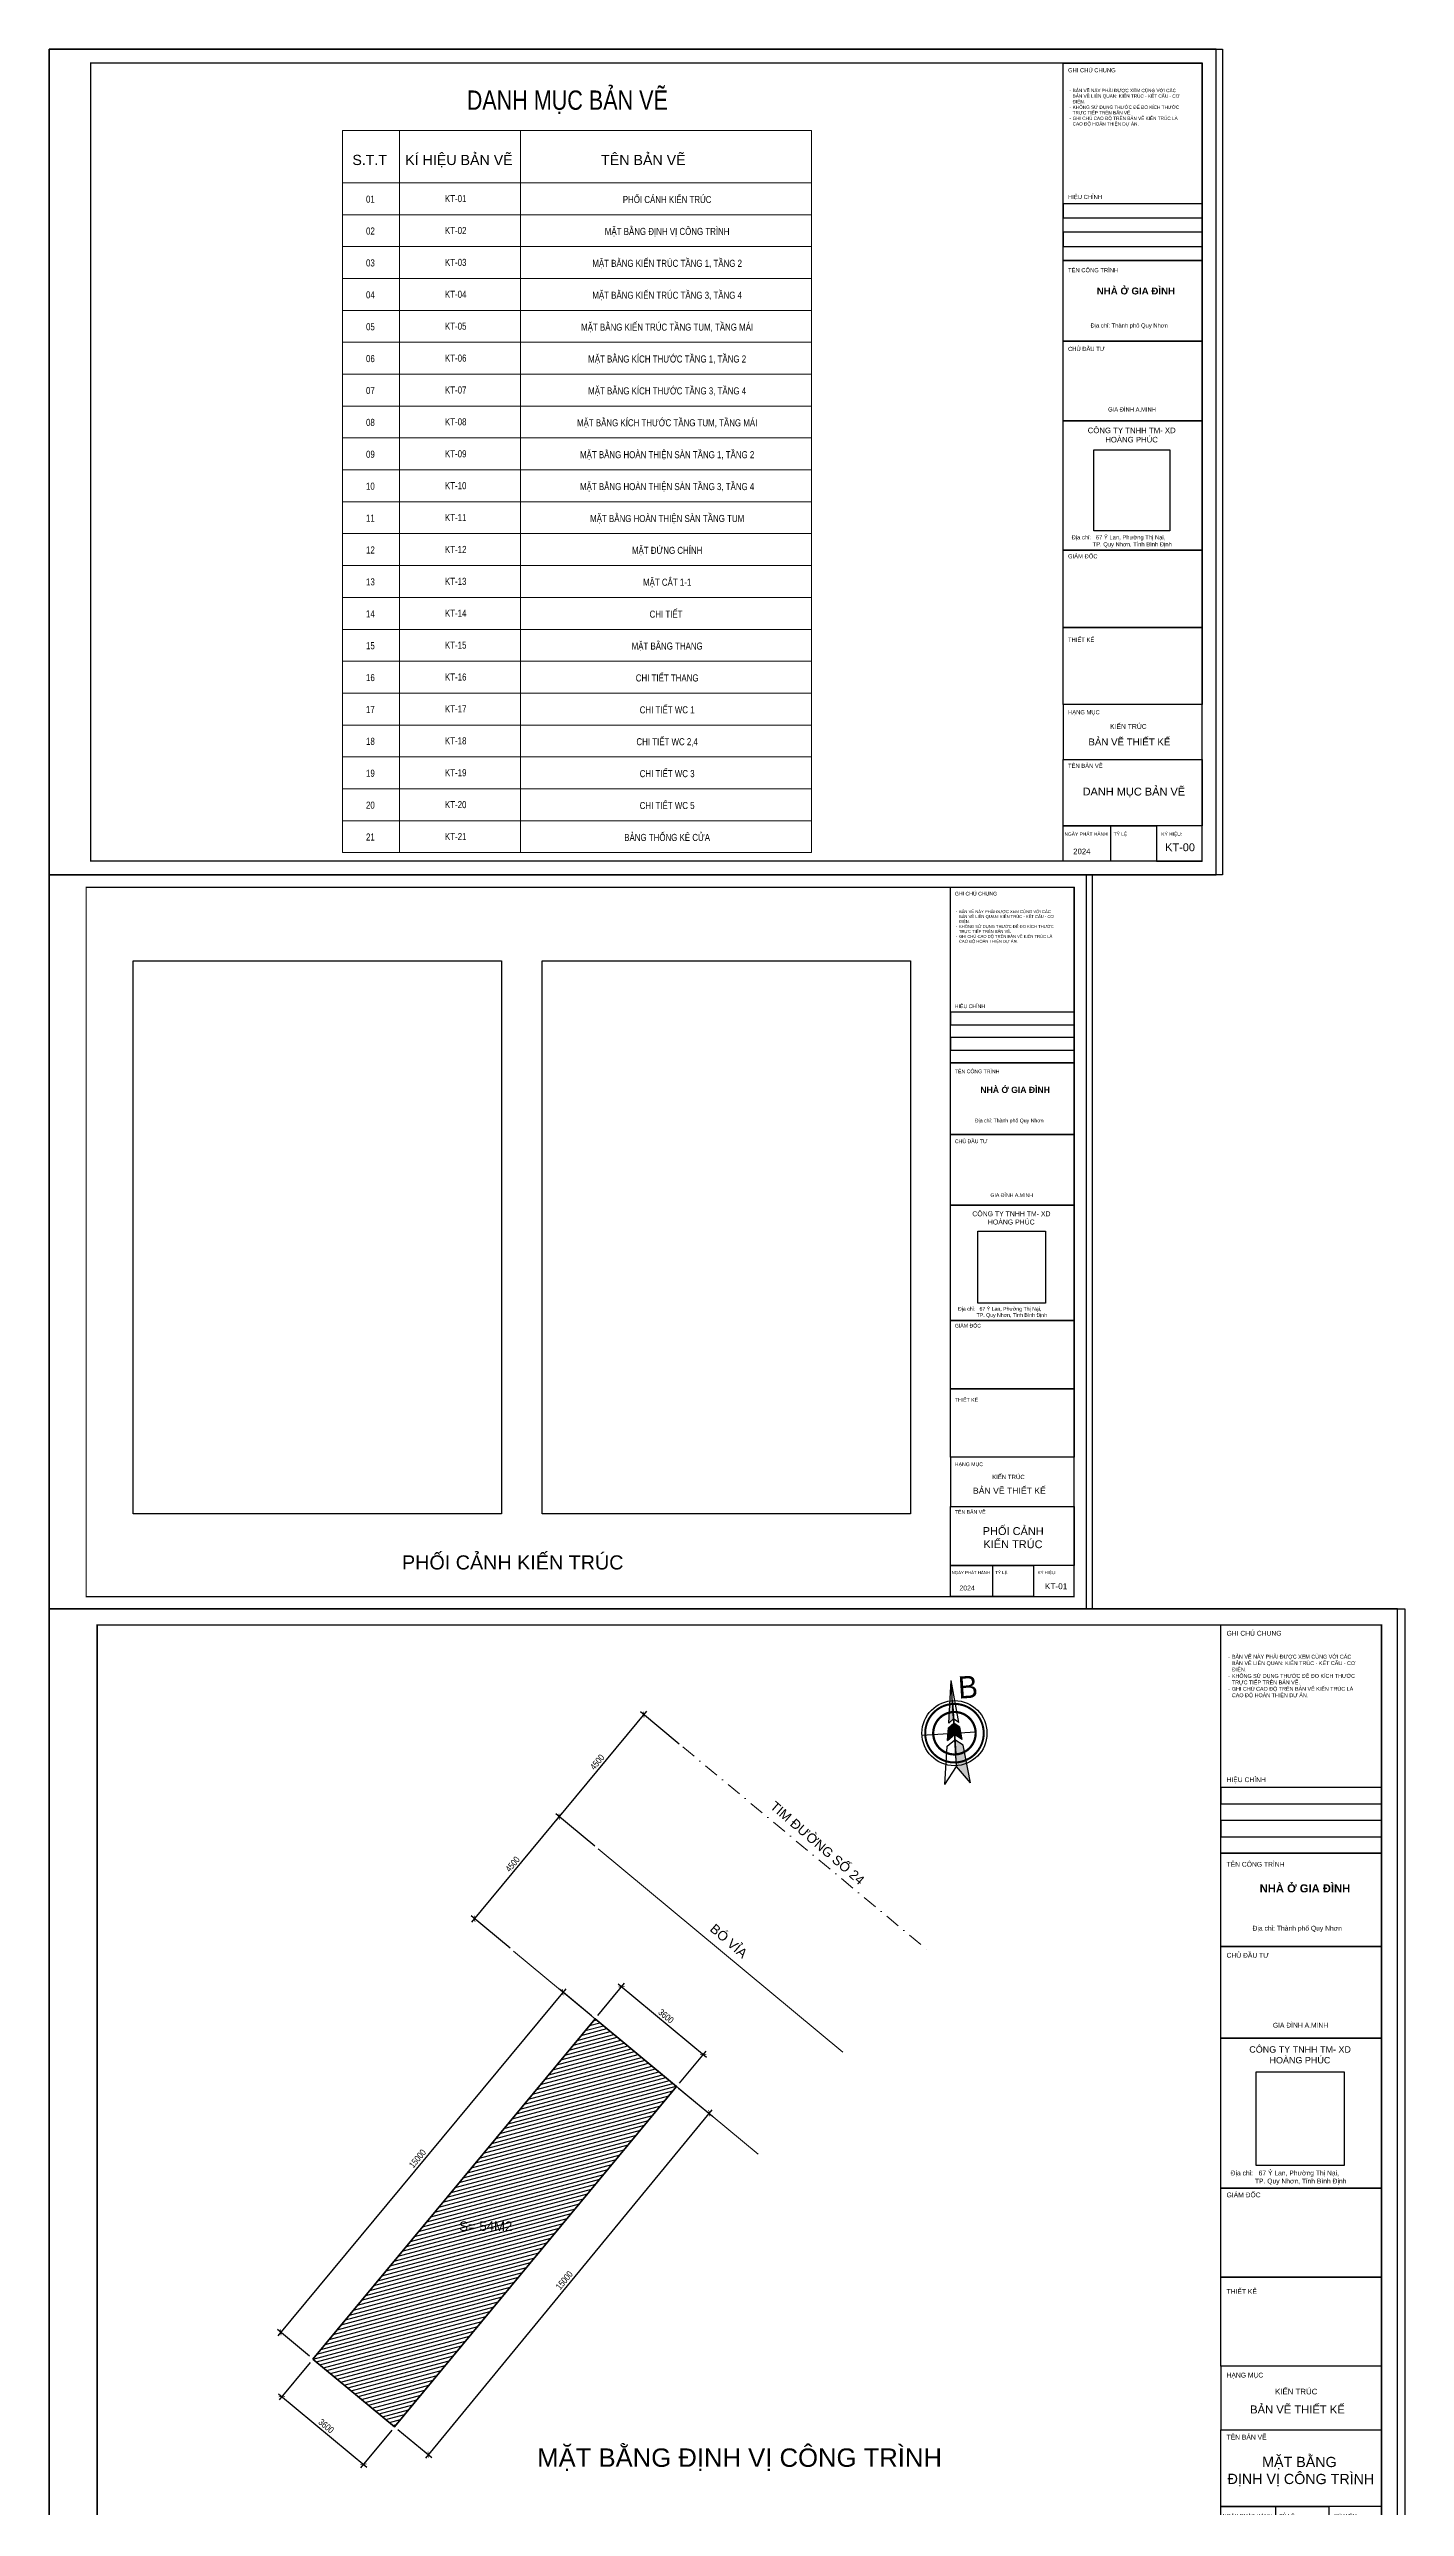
# Model space of a CAD drawing. Header units: inches. Extents: x 236662 to 497023, y -248575 to 81795.
# Drawn here: x 282445 to 328477, y -1591 to 81795 of the extents above; entities that cross this region are included whole.
import ezdxf
from ezdxf.enums import TextEntityAlignment as Align

# ---------------------------------------------------------------- set-up
doc = ezdxf.new("R2010")
doc.units = ezdxf.units.IN
doc.header["$LTSCALE"] = 10
doc.header["$MEASUREMENT"] = 0
doc.linetypes.add('DASHDOT', pattern=[1, 0.5, -0.25, 0, -0.25])
for name, color, linetype in [('01. HP_TEXT', 9, 'Continuous'), ('08. HP_DIM', 118, 'Continuous'), ('hach', 7, 'Continuous')]:
    doc.layers.add(name, color=color, linetype=linetype)
for name, color, linetype, lineweight in [('02. HP_BE TONG', 1, 'Continuous', 35), ('03. HP_TUONG', 2, 'Continuous', 35), ('06. HP_THAY 1', 134, 'Continuous', 15), ('8', 8, 'Continuous', 5), ('KM-02KHUNG TEN$0$19. K - B - Frametext - (K.ten van ban)', 7, 'Continuous', 13)]:
    doc.layers.add(name, color=color, linetype=linetype, lineweight=lineweight)
doc.layers.add('Tpl_Bound', color=1, linetype='Continuous', plot=False)
doc.styles.add('HELVE', font='VHELVEN.TTF')
doc.styles.add('KM-02KHUNG TEN$0$TAKCO_a', font='arial.ttf')
doc.styles.get("Standard").update_dxf_attribs({"font": 'arial.ttf'})
doc.styles.add('TA1', font='arial.ttf')
doc.styles.add('TEXT (none)', font='arial.ttf')
doc.styles.add('text2', font='VHELVCN.TTF')
doc.styles.add('VINA', font='vni.common.VAVON.ttf', dxfattribs={"height": 5})
doc.dimstyles.new('AL-100', dxfattribs={"dimtxt": 220, "dimasz": 150, "dimexe": 150, "dimexo": 150, "dimgap": 80, "dimtad": 1, "dimdec": 0, "dimzin": 9, "dimtxsty": 'text2', "dimblk": 'ARCHTICK', "dimcen": 1, "dimdle": 150, "dimclrd": 256, "dimclre": 256, "dimclrt": 7, "dimadec": 0, "dimazin": 0, "dimtfac": 1, "dimtdec": 0, "dimtix": 1, "dimtmove": 2, "dimatfit": 3, "dimldrblk": 'ARCHTICK', "dimfxl": 1, "dimtolj": 1, "dimtzin": 0, "dimlwd": -1, "dimlwe": -1, "dimarcsym": 0})
picture_1 = doc.add_image_def('image1.jpg', size_in_pixel=(1818, 1935))
picture_2 = doc.add_image_def('image2.jpg', size_in_pixel=(2000, 3000))
picture_3 = doc.add_image_def('image3.jpg', size_in_pixel=(2000, 3000))

# ---------------------------------------------------------------- blocks, each defined once
blk = doc.blocks.new('ÁDAS')
h = blk.add_hatch(color=256)
h.paths.add_polyline_path([(173382, -25496), (173382, -25040, 0.0402056), (173237, -25051), (173164, -25659)])
h.paths.add_polyline_path([(173237, -25051, -0.0402056), (173382, -25040), (173382, -24696, 0.0205147), (173280, -24701)])
h.paths.add_polyline_path([(173297, -24561, -0.015388), (173382, -24558), (173382, -23857)])
h.paths.add_polyline_path([(173297, -24561), (173280, -24701, -0.0205147), (173382, -24696), (173382, -24558, 0.015388)])
h.paths.add_polyline_path([(173382, -26379), (173382, -26848, 0.1028438), (173742, -26773), (173725, -26634)])
h.paths.add_polyline_path([(173787, -27123), (173742, -26773, -0.1028438), (173382, -26848), (173382, -27191, 0.0828987)])
h.paths.add_polyline_path([(173931, -28247), (173805, -27264, -0.0777146), (173382, -27330), (173382, -27521)])
h.paths.add_polyline_path([(173805, -27264), (173787, -27123, -0.0828987), (173382, -27191), (173382, -27330, 0.0777146)])
h = blk.add_hatch(color=256)
h.paths.add_polyline_path([(173626, -25864), (173532, -25794), (173382, -25944), (173674, -26235)])
h.paths.add_polyline_path([(173694, -26392), (173674, -26235), (173382, -25944), (173382, -26160)])
h.paths.add_polyline_path([(173532, -25794), (173382, -25682), (173382, -25944)])
h.paths.add_polyline_path([(173382, -25944), (173382, -25682), (173232, -25794)])
h.paths.add_polyline_path([(173382, -25944), (173232, -25794), (173138, -25864), (173090, -26235)])
h.paths.add_polyline_path([(173382, -26160), (173382, -25944), (173090, -26235), (173070, -26392)])
at = {"ltscale": 200}
for p, q in [((173164, -25659), (173382, -23857)), ((173382, -25496), (173382, -23857)), ((173600, -25659), (173382, -23857)), ((173070, -26392), (173138, -25864)), ((173138, -25864), (173382, -25682)), ((173164, -25659), (173382, -25496)), ((173600, -25659), (173382, -25496)), ((173382, -26160), (173382, -25682)), ((173626, -25864), (173382, -25682)), ((173694, -26392), (173626, -25864)), ((172833, -28247), (173039, -26634)), ((173039, -26634), (173382, -26379)), ((173070, -26392), (173382, -26160)), ((173694, -26392), (173382, -26160)), ((173725, -26634), (173382, -26379)), ((173382, -27521), (173382, -26379)), ((173931, -28247), (173725, -26634)), ((172833, -28247), (173382, -27521)), ((173931, -28247), (173382, -27521))]:
    blk.add_line(p, q, dxfattribs=at)
for centre, start, end in [((173164, -25659), 173.09294, 306.68522), ((173600, -25659), 233.31478, 6.90706)]:
    blk.add_arc(centre, 0.0627, start, end, dxfattribs=at)
blk = doc.blocks.new('ÁDADWW11')
at = {"ltscale": 200}
for p, q in [((171582, -25299), (171582, -23090)), ((170478, -24194), (172303, -24194))]:
    blk.add_line(p, q, dxfattribs=at)
at = {"ltscale": 0.5}
blk.add_line((171582, -23090), (171582, -24892), dxfattribs=at)
at = {"ltscale": 200}
for points, const_width in [([(171582, -25188, 1), (171582, -23200, 1), (171582, -25188, 1)], 69.1), ([(171582, -24915, 1), (171582, -23474, 1), (171582, -24915, 1)], 76.8)]:
    blk.add_lwpolyline(points, format="xyb", dxfattribs=dict(at, const_width=const_width))
blk.add_circle((171582, -24194), 1105, dxfattribs=at)
at = {"xscale": 0.8, "yscale": 0.8, "zscale": 0.8}
blk.add_blockref('ÁDAS', (32877, -3312), dxfattribs=at)
at = {"style": 'VINA'}
blk.add_text('B', height=750, dxfattribs=at).set_placement((171800, -23034))
blk = doc.blocks.new('_ArchTick')
at = {"color": 0, "linetype": 'ByBlock', "const_width": 0.15}
blk.add_lwpolyline([(-0.5, -0.5), (0.5, 0.5)], dxfattribs=at)
blk = doc.blocks.new('*D80')
at = {"layer": '08. HP_DIM', "transparency": 16777216}
for p, q in [((296797, 18245), (299862, 21939)), ((300968, 20826), (299650, 21919)), ((298094, 17363), (296777, 18456))]:
    blk.add_line(p, q, dxfattribs=at)
at = {"layer": 'Defpoints', "color": 0, "transparency": 16777216}
for p in [(299766, 21823), (301083, 20730), (298210, 17267)]:
    blk.add_point(p, dxfattribs=at)
at = {"layer": '08. HP_DIM', "transparency": 16777216, "xscale": 150, "yscale": 150, "zscale": 150}
for p, rotation in [((299766, 21823), 50.3155168283172), ((296892, 18360), 230.3155168283172)]:
    blk.add_blockref('_ArchTick', p, dxfattribs=dict(at, rotation=rotation))
at = {"layer": '08. HP_DIM', "color": 7, "transparency": 16777216, "insert": (298181, 20214), "char_height": 220, "attachment_point": 5, "rotation": 50.31552, "style": 'text2'}
blk.add_mtext('\\A1;4500', dxfattribs=at)
blk = doc.blocks.new('*D81')
at = {"layer": '08. HP_DIM', "transparency": 16777216}
for p, q in [((299670, 21708), (302735, 25402)), ((303842, 24289), (302524, 25382)), ((300968, 20826), (299650, 21919))]:
    blk.add_line(p, q, dxfattribs=at)
at = {"layer": 'Defpoints', "color": 0, "transparency": 16777216}
for p in [(302639, 25286), (303957, 24193), (301083, 20730)]:
    blk.add_point(p, dxfattribs=at)
at = {"layer": '08. HP_DIM', "transparency": 16777216, "xscale": 150, "yscale": 150, "zscale": 150}
for p, rotation in [((302639, 25286), 50.31551682829186), ((299766, 21823), 230.3155168282919)]:
    blk.add_blockref('_ArchTick', p, dxfattribs=dict(at, rotation=rotation))
at = {"layer": '08. HP_DIM', "color": 7, "transparency": 16777216, "insert": (301055, 23678), "char_height": 220, "attachment_point": 5, "rotation": 50.31552, "style": 'text2'}
blk.add_mtext('\\A1;4500', dxfattribs=at)
blk = doc.blocks.new('*D82')
at = {"layer": '08. HP_DIM', "transparency": 16777216}
for p, q in [((299985, 15989), (290215, 4215)), ((300865, 15064), (299774, 15969)), ((291287, 3520), (290195, 4426))]:
    blk.add_line(p, q, dxfattribs=at)
at = {"layer": 'Defpoints', "color": 0, "transparency": 16777216}
for p in [(300980, 14968), (290311, 4330), (291402, 3424)]:
    blk.add_point(p, dxfattribs=at)
at = {"layer": '08. HP_DIM', "transparency": 16777216, "xscale": 150, "yscale": 150, "zscale": 150}
for p, rotation in [((299889, 15874), 50.31551682831683), ((290311, 4330), 230.3155168283168)]:
    blk.add_blockref('_ArchTick', p, dxfattribs=dict(at, rotation=rotation))
at = {"layer": '08. HP_DIM', "color": 7, "transparency": 16777216, "insert": (294952, 10225), "char_height": 220, "attachment_point": 5, "rotation": 50.31552, "style": 'text2'}
blk.add_mtext('\\A1;15000', dxfattribs=at)
blk = doc.blocks.new('*D83')
at = {"layer": '08. HP_DIM', "transparency": 16777216}
for p, q in [((301076, 15084), (301979, 16172)), ((301768, 16152), (304769, 13661)), ((303847, 12785), (304749, 13873))]:
    blk.add_line(p, q, dxfattribs=at)
at = {"layer": 'Defpoints', "color": 0, "transparency": 16777216}
for p in [(300980, 14968), (304654, 13757), (303751, 12669)]:
    blk.add_point(p, dxfattribs=at)
at = {"layer": '08. HP_DIM', "transparency": 16777216, "xscale": 150, "yscale": 150, "zscale": 150}
for p, rotation in [((301883, 16056), 140.3155168283166), ((304654, 13757), 320.3155168283166)]:
    blk.add_blockref('_ArchTick', p, dxfattribs=dict(at, rotation=rotation))
at = {"layer": '08. HP_DIM', "color": 7, "transparency": 16777216, "insert": (303391, 15055), "char_height": 220, "attachment_point": 5, "rotation": 320.31552, "style": 'text2'}
blk.add_mtext('\\A1;3600', dxfattribs=at)
blk = doc.blocks.new('*D84')
at = {"layer": '08. HP_DIM', "transparency": 16777216}
for p, q in [((303819, 12613), (304967, 11669)), ((304946, 11880), (295225, 65)), ((294288, 1030), (295436, 86))]:
    blk.add_line(p, q, dxfattribs=at)
at = {"layer": 'Defpoints', "color": 0, "transparency": 16777216}
for p in [(303703, 12709), (294172, 1126), (295320, 181)]:
    blk.add_point(p, dxfattribs=at)
at = {"layer": '08. HP_DIM', "transparency": 16777216, "xscale": 150, "yscale": 150, "zscale": 150}
for p, rotation in [((304851, 11764), 50.5515826239064), ((295320, 181), 230.5515826239064)]:
    blk.add_blockref('_ArchTick', p, dxfattribs=dict(at, rotation=rotation))
at = {"layer": '08. HP_DIM', "color": 7, "transparency": 16777216, "insert": (299937, 6095), "char_height": 220, "attachment_point": 5, "rotation": 50.55158, "style": 'text2'}
blk.add_mtext('\\A1;15000', dxfattribs=at)
blk = doc.blocks.new('*D85')
at = {"layer": '08. HP_DIM', "transparency": 16777216}
for p, q in [((291306, 3309), (290250, 2036)), ((290230, 2247), (293232, -243)), ((294077, 1010), (293020, -263))]:
    blk.add_line(p, q, dxfattribs=at)
at = {"layer": 'Defpoints', "color": 0, "transparency": 16777216}
for p in [(291402, 3424), (294172, 1126), (293116, -147)]:
    blk.add_point(p, dxfattribs=at)
at = {"layer": '08. HP_DIM', "transparency": 16777216, "xscale": 150, "yscale": 150, "zscale": 150}
for p, rotation in [((290346, 2151), 140.3155168283168), ((293116, -147), 320.3155168283168)]:
    blk.add_blockref('_ArchTick', p, dxfattribs=dict(at, rotation=rotation))
at = {"layer": '08. HP_DIM', "color": 7, "transparency": 16777216, "insert": (291854, 1150), "char_height": 220, "attachment_point": 5, "rotation": 320.31552, "style": 'text2'}
blk.add_mtext('\\A1;3600', dxfattribs=at)
blk = doc.blocks.new('KHUNG TEN A-3')
at = {"layer": '01. HP_TEXT'}
for points in [[(365, 220.95), (365, 292), (415, 292), (415, 220.95)], [(365, 241.41), (365, 236.3), (415, 236.3), (415, 241.41)], [(365, 231.18), (365, 236.3), (415, 236.3), (415, 231.18)], [(365, 231.18), (365, 226.07), (415, 226.07), (415, 231.18)], [(365, 220.95), (365, 226.07), (415, 226.07), (415, 220.95)], [(365, 191.95), (365, 220.95), (415, 220.95), (415, 191.95)], [(365, 163.34), (365, 191.95), (415, 191.95), (415, 163.34)], [(365, 116.74), (365, 163.34), (415, 163.34), (415, 116.74)], [(365, 89.04), (365, 116.74), (415, 116.74), (415, 89.04)], [(365, 61.35), (365, 89.04), (415, 89.04), (415, 61.35)], [(365, 61.35), (365, 41.47), (415, 41.47), (415, 61.35)], [(365, 17.61), (365, 41.47), (415, 41.47), (415, 17.61)], [(365, 5), (365, 17.61), (398.56, 17.61), (398.56, 5)], [(398.56, 5), (382.12, 5), (382.12, 17.61), (398.56, 17.61)], [(398.56, 5), (415, 5), (415, 17.61), (398.56, 17.61)]]:
    blk.add_lwpolyline(points, close=True, dxfattribs=at)
at = {"layer": '02. HP_BE TONG', "color": 1, "const_width": 0.5}
blk.add_lwpolyline([(15, 5), (415, 5), (415, 292), (15, 292)], close=True, dxfattribs=at)
at = {"layer": '06. HP_THAY 1'}
blk.add_lwpolyline([(0, 297), (420, 297), (420, 0), (0, 0)], close=True, dxfattribs=at)
at = {"layer": 'Defpoints'}
blk.add_lwpolyline([(0, 0), (420, 0), (420, 297), (0, 297)], close=True, dxfattribs=at)
at = {"layer": '01. HP_TEXT', "color": 7, "style": 'TA1'}
for s, height, p in [('GHI CHÚ CHUNG', 1.5, (366.75, 288.67)), ('HIỆU CHỈNH', 1.5, (366.75, 243.09)), ('TÊN CÔNG TRÌNH', 1.5, (366.75, 216.75)), ('CHỦ ĐẦU TƯ', 1.5, (366.75, 188.44)), ('GIÁM ĐỐC', 1.5, (366.75, 113.85)), ('THIẾT KẾ', 1.5, (366.75, 83.82)), ('HẠNG MỤC', 1.5, (366.75, 57.76)), ('TÊN BẢN VẼ', 1.5, (366.75, 38.47)), ('NGÀY PHÁT HÀNH', 1.25, (365.46, 14.06)), ('TỶ LỆ', 1.25, (383.16, 14.06)), ('KÝ HIỆU:', 1.25, (400.31, 14.06)), ('2024', 2, (368.6, 7.45))]:
    blk.add_text(s, height=height, dxfattribs=at).set_placement(p)
at = {"layer": '01. HP_TEXT', "style": 'TA1'}
for s, height, p in [('KIẾN TRÚC', 1.75, (388.44, 53.39)), ('BẢN VẼ THIẾT KẾ', 2.5, (388.83, 47.82))]:
    blk.add_text(s, height=height, dxfattribs=at).set_placement(p, align=Align.MIDDLE_CENTER)
at = {"layer": '01. HP_TEXT', "attachment_point": 1}
for s, width, gutter_width, heights, insert, char_height, style in [('\\pi-1.2,l2.4,t2.4,4.8;-^IBẢN VẼ NÀY PHẢI ĐƯỢC XEM CÙNG VỚI CÁC \\P\\pi0,t4.8;BẢN VẼ LIÊN QUAN: KIẾN TRÚC - KẾT CẤU - CƠ \\PĐIỆN.\\P\\pi-1.2,t2.4,4.8;-^IKHÔNG SỬ DỤNG THƯỚC ĐỂ ĐO KÍCH THƯỚC \\P\\pi0,t4.8;TRỰC TIẾP TRÊN BẢN VẼ.\\P\\pi-1.2,t2.4,4.8;-^IGHI CHÚ CAO ĐỘ TRÊN BẢN VẼ KIẾN TRÚC LÀ \\P\\pi0,t4.8;CAO ĐỘ HOÀN THIỆN DỰ ÁN.', 42.6333, 2.41, [32.36], (366, 282.73), 1.2, 'TEXT (none)'), ('\\pi10.25739;{\\fArial|b1|i0|c0|p34;NHÀ Ở GIA ĐÌNH}', 48.1904, 0.0339, [17.72], (366.81, 211.27), 2.5, 'TA1'), ('\\pi9.5649;CÔNG TY TNHH TM- XD \\P\\pi11.2177;      HOÀNG PHÚC', 53.4572, 0.0255, [0], (364.26, 160.88), 2, 'TA1')]:
    blk.add_mtext_dynamic_manual_height_columns(s, width=width, gutter_width=gutter_width, heights=heights, dxfattribs=dict(at, insert=insert, char_height=char_height, style=style))
at = {"layer": '01. HP_TEXT', "color": 7, "char_height": 1.5, "attachment_point": 1, "style": 'TA1'}
for s, width, insert in [('\\A1;\\pi-0.44848,l3,t7.05152,17.55152;Địa chỉ: Thành phố Quy Nhơn', 34.8513, (372.3, 198.36)), ('\\A1;\\pi-1.5,l3,t6,16.5;GIA ĐÌNH A.MINH', 42.6333, (379.66, 168.17)), ('\\A1;\\pi-0.02931,l3,t7.47069,17.97069;Địa chỉ:   67 Ỷ Lan, Phường Thị Nại, \\P             TP. Quy Nhơn, Tỉnh Bình Định ', 49.5509, (365.04, 122.17))]:
    blk.add_mtext_dynamic_manual_height_columns(s, width=width, gutter_width=2.41, heights=[62.37], dxfattribs=dict(at, insert=insert))
image = blk.add_image(picture_1, insert=(375.99, 123.73), size_in_units=(27.41, 29.18))
image.dxf.flags = 7

msp = doc.modelspace()

# ---------------------------------------------------------------- hatches: boundary and pattern name
at = {"layer": 'hach'}
h = msp.add_hatch(dxfattribs=at)
h.set_pattern_fill('ANSI31', color=8, scale=1000, angle=330)
h.set_pattern_definition([(15, (71931.47, -33775.05), (-32.35238, 120.74073), [])])
h.paths.add_polyline_path([(303750.8, 12669.3), (300980.4, 14968.1), (291402, 3424.5), (294172.4, 1125.7)])
h.paths.add_polyline_path([(296288, 7683.1), (298253.6, 7683.1), (298253.6, 8179.1), (296288, 8179.1)], flags=24)

# ---------------------------------------------------------------- linework, layer by layer
at = {"layer": '03. HP_TUONG'}
msp.add_lwpolyline([(291402, 3424.5), (300980.4, 14968.1), (303750.8, 12669.3), (294172.4, 1125.7)], close=True, dxfattribs=at)
at = {"layer": '06. HP_THAY 1', "linetype": 'DASHDOT', "ltscale": 100}
msp.add_line((303956.9, 24193), (312268.3, 17296.6), dxfattribs=at)
at = {"layer": '06. HP_THAY 1'}
for p, q in [((301083.4, 20730), (309394.8, 13833.5)), ((298209.9, 17266.9), (306521.3, 10370.4))]:
    msp.add_line(p, q, dxfattribs=at)
at = {"layer": '8', "ltscale": 10}
for points in [[(292401.4, 54535.5), (292401.4, 79038.6), (308334.1, 79038.6), (308334.1, 54535.5)], [(294346.4, 79038.6), (294346.4, 54535.5)], [(298452.5, 79038.6), (298452.5, 54535.5)], [(292401.4, 77260.6), (308334.1, 77260.6)], [(292401.4, 76178.4), (308334.1, 76178.4)], [(292401.4, 75096.3), (308334.1, 75096.3)], [(292401.4, 74014.1), (308334.1, 74014.1)], [(292401.4, 72932), (308334.1, 72932)], [(292401.4, 71849.8), (308334.1, 71849.8)], [(292401.4, 70767.7), (308334.1, 70767.7)], [(292401.4, 69685.5), (308334.1, 69685.5)], [(292401.4, 68603.4), (308334.1, 68603.4)], [(292401.4, 67521.2), (308334.1, 67521.2)], [(292401.4, 66439.1), (308334.1, 66439.1)], [(292401.4, 65356.9), (308334.1, 65356.9)], [(292401.4, 64274.8), (308334.1, 64274.8)], [(292401.4, 63192.6), (308334.1, 63192.6)], [(292401.4, 62110.5), (308334.1, 62110.5)], [(292401.4, 61028.4), (308334.1, 61028.4)], [(292401.4, 59946.2), (308334.1, 59946.2)], [(292401.4, 58864.1), (308334.1, 58864.1)], [(292401.4, 57781.9), (308334.1, 57781.9)], [(292401.4, 56699.8), (308334.1, 56699.8)], [(292401.4, 56699.8), (308334.1, 56699.8)], [(292401.4, 55617.6), (308334.1, 55617.6)], [(292401.4, 54535.5), (308334.1, 54535.5)]]:
    msp.add_lwpolyline(points, dxfattribs=at)
at = {"layer": 'Tpl_Bound', "color": 1}
for points in [[(282444.6, 53778.6), (282444.6, 81795.3), (322280.1, 81795.3), (322280.1, 53778.6)], [(282444.6, 28874.9), (282444.6, 53778.6), (317853.9, 53778.6), (317853.9, 28874.9)], [(282444.6, -3500.1), (282444.6, 28874.9), (328476.9, 28874.9), (328476.9, -3500.1)]]:
    msp.add_lwpolyline(points, close=True, dxfattribs=at)

# ---------------------------------------------------------------- block references
at = {"color": 1}
for p, xscale, yscale, zscale in [((282444.6, 53778.6), 94.33229941894388, 94.33229941894388, 94.33229941894388), ((282444.6, 28874.9), 83.85093281705646, 83.85093281705646, 83.85093281705646), ((282444.6, -3500.1), 109.0065129723866, 109.0065129723866, 109.0065129723866)]:
    msp.add_blockref('KHUNG TEN A-3', p, dxfattribs=dict(at, xscale=xscale, yscale=yscale, zscale=zscale))
at = {"rotation": 3.544630473031206}
msp.add_blockref('ÁDADWW11', (140433.6, 38197.4), dxfattribs=at)

# ---------------------------------------------------------------- texts
at = {"attachment_point": 1, "rotation": 359.898564}
for s, width, gutter_width, insert, char_height in [('DANH MỤC BẢN VẼ', 3592.226, 6.99, (317535.6, 56741.1), 266.853), ('KT-00', 1044.004, 6.99, (320335, 54851), 266.85), ('\\pi1084.78519;PHỐI CẢNH \\P\\pi1107.53868;KIẾN TRÚC ', 4182.072, 6.99, (313059.2, 31652.8), 266.853), ('{\\fArial|b0|i0|c0|p34;KT-01}', 783.004, 5.24, (316254.1, 29745.9), 200.14), ('\\pi1416.57657;MẶT BẰNG \\P\\pi110.69576; ĐỊNH VỊ CÔNG TRÌNH', 5297.963, 9.08, (322213.3, 111.3), 346.91)]:
    msp.add_mtext_dynamic_manual_height_columns(s, width=width, gutter_width=gutter_width, heights=[0], dxfattribs=dict(at, insert=insert, char_height=char_height))
at = {"layer": '01. HP_TEXT', "linetype": 'Continuous', "ltscale": 50, "style": 'HELVE'}
for s, p in [('S.T.T', (292740.8, 77863.6)), ('KÍ HIEÄU BAÛN VEÕ', (294536.4, 77863.6)), ('TEÂN BAÛN VEÕ', (301186.4, 77863.6))]:
    msp.add_text(s, height=345.6, dxfattribs=at).set_placement(p)
at = {"layer": '01. HP_TEXT', "style": 'TEXT (none)'}
for s, height, p in [('PHỐI CẢNH KIẾN TRÚC', 479.627, (294426.5, 30212.3)), ('S= 54M2', 319.75, (296370.7, 7771.2)), ('MẶT BẰNG ĐỊNH VỊ CÔNG TRÌNH', 623.517, (299017.5, -232.7))]:
    msp.add_text(s, height=height, dxfattribs=at).set_placement(p)
for s, height, p in [('TIM ĐƯỜNG SỐ 24', 319.751, (306899.2, 22133.2)), ('BÓ VỈA', 319.75, (304853.3, 17975.2))]:
    msp.add_text(s, height=height, rotation=319.105334, dxfattribs=at).set_placement(p)
at = {"layer": 'KM-02KHUNG TEN$0$19. K - B - Frametext - (K.ten van ban)', "style": 'KM-02KHUNG TEN$0$TAKCO_a', "width": 0.8}
for s, height, p in [('DANH MỤC BẢN VẼ', 654.753, (300039.3, 80065.4)), ('PHỐI CẢNH KIẾN TRÚC', 240.076, (303428.7, 76693.7)), ('MẶT BẰNG ĐỊNH VỊ CÔNG TRÌNH', 240.076, (303428.7, 75611.5)), ('MẶT BẰNG KIẾN TRÚC TẦNG 1, TẦNG 2', 240.076, (303428.7, 74529.4)), ('MẶT BẰNG KIẾN TRÚC TẦNG 3, TẦNG 4', 240.076, (303428.7, 73447.2)), ('MẶT BẰNG KIẾN TRÚC TẦNG TUM, TẦNG MÁI', 240.076, (303428.7, 72365.1)), ('MẶT BẰNG KÍCH THƯỚC TẦNG 1, TẦNG 2', 240.076, (303428.7, 71282.9)), ('MẶT BẰNG KÍCH THƯỚC TẦNG 3, TẦNG 4', 240.076, (303428.7, 70200.8)), ('MẶT BẰNG KÍCH THƯỚC TẦNG TUM, TẦNG MÁI', 240.076, (303428.7, 69118.6)), ('MẶT BẰNG HOÀN THIỆN SÀN TẦNG 1, TẦNG 2', 240.076, (303428.7, 68036.5)), ('MẶT BẰNG HOÀN THIỆN SÀN TẦNG 3, TẦNG 4', 240.076, (303428.7, 66954.3)), ('MẶT BẰNG HOÀN THIỆN SÀN TẦNG TUM', 240.076, (303428.7, 65872.2)), ('MẶT ĐỨNG CHÍNH', 240.076, (303428.7, 64790)), ('MẶT CẮT 1-1', 240.076, (303428.7, 63707.9)), ('CHI TIẾT ', 240.08, (303428.7, 62625.7)), ('MẶT BẰNG THANG', 240.076, (303428.7, 61543.6)), ('CHI TIẾT THANG', 240.076, (303428.7, 60461.4)), ('CHI TIẾT WC 1', 240.076, (303428.7, 59379.3)), ('CHI TIẾT WC 2,4', 240.076, (303428.7, 58297.1)), ('CHI TIẾT WC 3', 240.076, (303428.7, 57215)), ('CHI TIẾT WC 5', 240.076, (303428.7, 56132.9)), ('BẢNG THỐNG KÊ CỬA', 240.076, (303428.7, 55050.7))]:
    msp.add_text(s, height=height, dxfattribs=at).set_placement(p, align=Align.MIDDLE_CENTER)
for s, p in [('01', (293204.3, 76586.5)), ('KT-01', (295884.5, 76604.6)), ('02', (293204.3, 75504.4)), ('KT-02', (295884.5, 75522.5)), ('03', (293204.3, 74422.2)), ('KT-03', (295884.5, 74440.4)), ('04', (293204.3, 73340.1)), ('KT-04', (295884.5, 73358.2)), ('05', (293204.3, 72257.9)), ('KT-05', (295884.5, 72276.1)), ('06', (293204.3, 71175.8)), ('KT-06', (295884.5, 71193.9)), ('07', (293204.3, 70093.6)), ('KT-07', (295884.5, 70111.8)), ('08', (293204.3, 69011.5)), ('KT-08', (295884.5, 69029.6)), ('09', (293204.3, 67929.3)), ('KT-09', (295884.5, 67947.5)), ('10', (293204.3, 66847.2)), ('KT-10', (295884.5, 66865.3)), ('11', (293204.3, 65765)), ('KT-11', (295884.5, 65783.2)), ('12', (293204.3, 64682.9)), ('KT-12', (295884.5, 64701)), ('13', (293204.3, 63600.7)), ('KT-13', (295884.5, 63618.9)), ('14', (293204.3, 62518.6)), ('KT-14', (295884.5, 62536.7)), ('15', (293204.3, 61436.4)), ('KT-15', (295884.5, 61454.6)), ('16', (293204.3, 60354.3)), ('KT-16', (295884.5, 60372.4)), ('17', (293204.3, 59272.1)), ('KT-17', (295884.5, 59290.3)), ('18', (293204.3, 58190)), ('KT-18', (295884.5, 58208.1)), ('19', (293204.3, 57107.8)), ('KT-19', (295884.5, 57126)), ('20', (293204.3, 56025.7)), ('KT-20', (295884.5, 56043.8)), ('21', (293204.3, 54943.5)), ('KT-21', (295884.5, 54961.7))]:
    msp.add_text(s, height=240.08, dxfattribs=at).set_placement(p)

# ---------------------------------------------------------------- dimensions: what is measured, and where the dimension line sits
at = {"layer": '08. HP_DIM'}
dim = msp.add_linear_dim(base=(302639.4, 25286.3), p1=(301083.4, 20730), p2=(303956.9, 24193), angle=230.315517, dimstyle='AL-100', dxfattribs=at)
dim.commit()
dim.dimension.update_dxf_attribs({"geometry": '*D81', "text_midpoint": (301054.6, 23677.6)})
for p1, p2, distance, picture, middle in [((298209.9, 17266.9), (301083.4, 20730), 1712.1, '*D80', (298181.1, 20214.5)), ((300980.4, 14968.1), (291402, 3424.5), -1418, '*D82', (294951.9, 10224.6)), ((300980.4, 14968.1), (303750.8, 12669.3), 1413.8, '*D83', (303391.2, 15054.7)), ((303703.3, 12708.7), (294172.4, 1125.7), 1486.3, '*D84', (299937, 6095.1)), ((291402, 3424.5), (294172.4, 1125.7), -1654.2, '*D85', (291853.7, 1150.1))]:
    dim = msp.add_aligned_dim(p1=p1, p2=p2, distance=distance, dimstyle='AL-100', dxfattribs=at)
    dim.commit()
    dim.dimension.update_dxf_attribs({"geometry": picture, "text_midpoint": middle})

# ---------------------------------------------------------------- pictures from other files: only their frames are drawn
image = msp.add_image(picture_2, insert=(285297.4, 32104.3), size_in_units=(12507.7, 18761.5), dxfattribs=at)
image.dxf.flags = 7
image = msp.add_image(picture_3, insert=(299184.4, 32104.3), size_in_units=(12507.7, 18761.5), dxfattribs=at)
image.dxf.flags = 7

doc.saveas('drawing.dxf')
